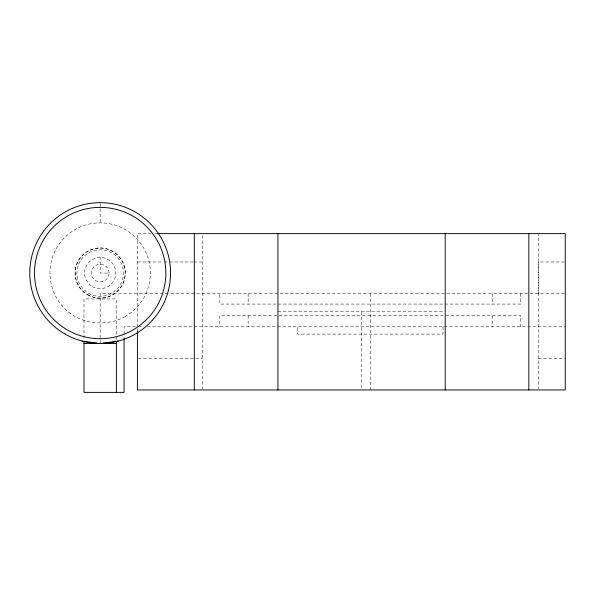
<?xml version="1.0" encoding="UTF-8"?>
<svg xmlns="http://www.w3.org/2000/svg" width="595" height="595" viewBox="0 0 595 595"><rect width="100%" height="100%" fill="white"/><g stroke="black" fill="none" stroke-linecap="round" stroke-linejoin="round"><path stroke-width="0.45" stroke-dasharray="2.98 2.23" d="M151.316 233.642L137.415 233.642L137.415 326.811M154.849 233.642L156.879 233.642M137.415 261.978L163.365 261.978M164.294 261.978L193.018 261.978M193.948 261.978L202.285 261.978M564.328 261.978L538.535 261.978L538.393 233.642M109.086 273.046A8.903 8.903 0 0 0 95.728 265.34A8.903 8.903 0 0 0 95.728 280.758A8.903 8.903 0 0 0 109.086 273.046L100.176 273.046L100.176 257.419M564.328 293.551L100.176 293.551L100.176 343.479M277.939 311.795L444.279 311.795M135.638 326.811L124.058 326.811L124.058 335.119M138.345 326.811L143.901 326.811M147.3 326.811L565.25 326.811M138.345 358.383L194.87 358.383M195.8 358.383L202.285 358.383M538.393 358.383L565.25 358.383M538.535 293.551L538.535 261.978L538.393 389.026M520.729 293.551L520.729 304.075L219.808 304.075L219.808 293.551M520.729 326.811L520.729 315.476L219.808 315.476L219.808 326.811M492.4 293.551L492.4 304.075M492.4 315.476L492.4 326.811M443.037 326.811L443.037 334.093L297.507 334.093L297.507 326.811M370.269 293.551L370.343 389.948M361.574 311.795L361.574 389.033M248.145 293.551L248.145 304.075M248.145 315.476L248.145 326.811M202.285 235.471L202.285 389.026M137.415 328.663L137.415 331.036M116.367 339.507L116.367 298.95L83.992 298.95L83.992 339.507M100.176 203.542L100.176 222.857M125.277 316.518C109.822 325.093 90.537 325.093 75.082 316.518A50.188 50.188 0 0 1 61.731 240.789A50.188 50.188 0 0 1 138.628 240.789A50.188 50.188 0 0 1 125.277 316.518M87.629 294.785A25.094 25.094 0 0 0 125.277 273.046A25.094 25.094 0 0 0 87.629 251.313A25.094 25.094 0 0 0 87.629 294.785M92.366 286.589A15.634 15.634 0 0 0 115.809 273.046A15.634 15.634 0 0 0 92.366 259.509A15.634 15.634 0 0 0 92.366 286.589M87.673 294.711A25.012 25.012 0 0 0 125.195 273.046A25.012 25.012 0 0 0 87.673 251.388A25.012 25.012 0 0 0 87.673 294.711M88.558 293.179A23.242 23.242 0 0 0 123.425 273.046A23.242 23.242 0 0 0 88.558 252.92A23.242 23.242 0 0 0 88.558 293.179"/><path stroke-width="0.89" d="M102.876 343.122L118.405 341.076M157.608 233.642L565.25 233.642L565.25 389.948L137.415 389.948L137.415 331.452M83.992 343.479L116.367 343.479M81.954 341.076L96.583 343.003M528.836 233.642L528.836 389.948M445.209 233.642L445.209 389.948M277.939 233.642L277.939 389.948M194.312 233.642L194.312 389.948M124.058 337.893L124.058 392.38L83.992 392.38L83.992 341.344M116.367 341.344L116.367 392.38M64.981 334.011A70.389 70.389 0 0 0 170.564 273.046A70.389 70.389 0 0 0 64.981 212.088A70.389 70.389 0 0 0 64.981 334.011M53.743 319.485A65.673 65.673 0 0 0 163.61 290.048A65.673 65.673 0 0 0 83.181 209.618A65.673 65.673 0 0 0 53.743 319.485"/></g></svg>
